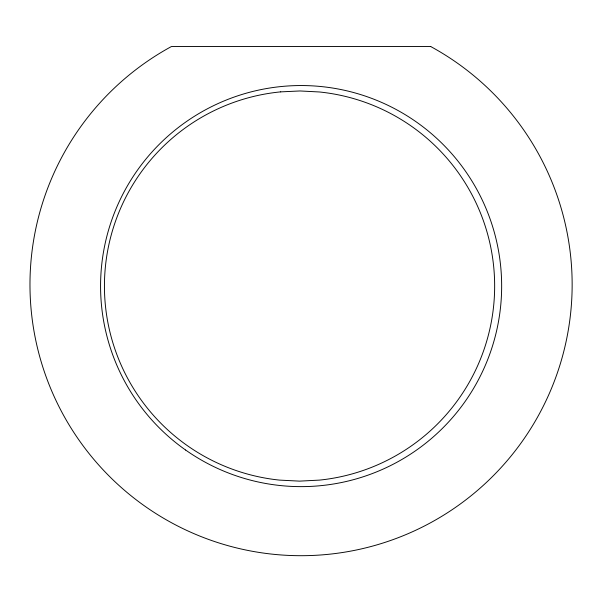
<?xml version="1.0" encoding="UTF-8"?>
<svg xmlns="http://www.w3.org/2000/svg" width="602" height="602" viewBox="0 0 602 602"><rect width="100%" height="100%" fill="white"/><g stroke="black" fill="none" stroke-linecap="round" stroke-linejoin="round"><path stroke-width="0.9" d="M280.683 91.873L279.599 91.978A195.086 195.086 0 0 0 279.599 480.11L299.54 481.133L319.489 480.11A195.086 195.086 0 0 0 319.489 91.978L299.992 90.962L280.683 91.873M430.731 46.55L171.389 46.55A271.081 271.081 0 0 0 91.963 457.136A271.081 271.081 0 0 0 510.157 457.136A271.081 271.081 0 0 0 430.731 46.55M185.642 450.048A200.541 200.541 0 0 0 500.841 304.108A200.541 200.541 0 0 0 216.848 104.108A200.541 200.541 0 0 0 185.642 450.048"/></g></svg>
